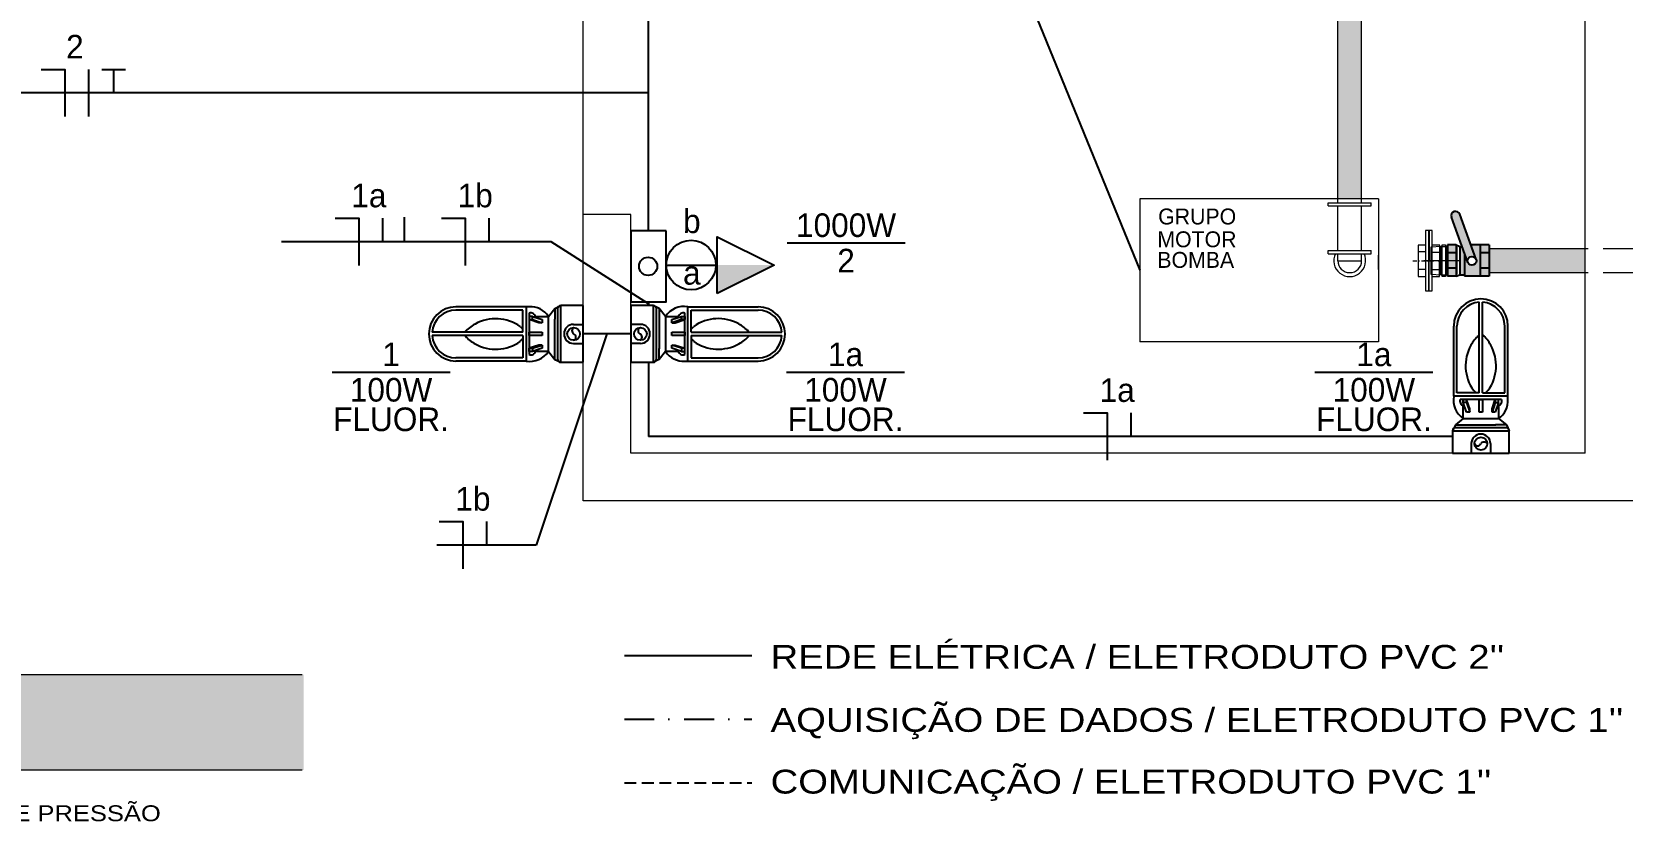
# Model space of a CAD drawing. Header units: millimetres. Extents: x 100 to 940, y 100 to 694.
# Drawn here: x 273.5 to 614.6, y 303.3 to 473.2 of the extents above; entities that cross this region are included whole.
import ezdxf
from ezdxf.enums import TextEntityAlignment as Align

# ---------------------------------------------------------------- set-up
doc = ezdxf.new("R2010")
doc.units = ezdxf.units.MM
for name, pattern in [('DASHDOT', [25.4, 12.7, -6.35, 0, -6.35]), ('DASHED', [0.75, 0.5, -0.25]), ('HIDDEN', [9.524999999999999, 6.35, -3.175])]:
    doc.linetypes.add(name, pattern=pattern)
for name, color, linetype, lineweight in [('BAR-EIXOS', 8, 'DASHDOT', 13), ('CANOS', 3, 'Continuous', 13), ('LINVISTA', 2, 'Continuous', 13), ('PAREDE', 2, 'Continuous', 13), ('PROJECAO', 13, 'HIDDEN', 13), ('REG120-160', 4, 'Continuous', 13), ('REG60-100', 7, 'Continuous', 13), ('tupy', 7, 'Continuous', 13)]:
    doc.layers.add(name, color=color, linetype=linetype, lineweight=lineweight)
doc.layers.add('ELE', color=7, linetype='Continuous')
doc.layers.add('TXT', color=2, linetype='Continuous')
doc.styles.add('ACAD', font='ACADFON1.SHX')
doc.styles.add('REGUA120', font='ROMNS850', dxfattribs={"width": 1.2})
doc.styles.add('REGUA80', font='ROMNS850')

# ---------------------------------------------------------------- blocks, each defined once
blk = doc.blocks.new('32110')
at = {"layer": 'tupy'}
for p, q in [((-49.3, 0), (49.3, 0)), ((-27.38888888888889, 0), (-27.38888888888889, 23.5)), ((27.38888888888889, 0), (27.38888888888889, 23.5))]:
    blk.add_line(p, q, dxfattribs=at)
at = {"layer": 'tupy', "color": 1, "linetype": 'DASHDOT'}
blk.add_line((0, 40.25), (0, -26.75), dxfattribs=at)
at = {"layer": 'tupy'}
blk.add_lwpolyline([(-49.3, 0), (-49.3, 23.5), (49.3, 23.5), (49.3, 0), (94.99999999999999, 0), (94.99999999999999, -10), (-95, -10), (-95, 0)], close=True, dxfattribs=at)
blk = doc.blocks.new('POT')
at = {"layer": 'TXT', "color": 7}
blk.add_line((-0.5, 0.6000000000000001), (0.5, 0.6000000000000001), dxfattribs=at)
at = {"layer": 'TXT', "color": 3, "style": 'ACAD'}
for tag, p in [('CIRCUITO', (0, 0.7000000000000001)), ('POTENCIA', (0, 0.3)), ('LAMPADA', (0, 0))]:
    blk.add_attdef(tag, text='', height=0.2, dxfattribs=at).set_placement(p, align=Align.CENTER)

msp = doc.modelspace()

# ---------------------------------------------------------------- hatches: boundary and pattern name
at = {"layer": 'BAR-EIXOS'}
h = msp.add_hatch(color=0, dxfattribs=at)
h.set_gradient(color1=(0, 0, 15), one_color=1, tint=1, name='CYLINDER')
h.paths.add_polyline_path([(552.7176476912416, 492.907804227851, 0.005129441925871597), (552.7743202055998, 492.8560585562894, -0.005129441927331818), (552.7176476912268, 492.9078042278659), (552.7176476912268, 501.1268786530909), (557.8181739837561, 501.1268786530909), (557.8181739837561, 498.3801510457174, 0.005129441925871597), (557.761501469398, 498.431896717279, -0.005129441925871597), (557.8181739837561, 498.3801510457174), (557.818173983771, 437.4811694196753), (552.7176476912416, 437.4811694196753)])
h.paths.add_polyline_path([(557.0639152907689, 466.9892144570163), (557.0639152907689, 448.0444025133438), (553.2385205713986, 448.0444025133438), (553.2385205713986, 466.9892144570163)], flags=24)
h = msp.add_hatch(color=0, dxfattribs=at)
h.set_gradient(color1=(0, 0, 15), rotation=90.00000000000003, one_color=1, tint=1, name='CYLINDER')
h.paths.add_polyline_path([(585.1100060656292, 421.64464739177), (585.1100060656292, 426.7451736843019), (605.5931035904167, 426.7451736843019), (605.5931035904167, 421.64464739177)])
h = msp.add_hatch(color=0, dxfattribs=at)
h.set_gradient(color1=(0, 0, 15), rotation=90.00000000000003, one_color=1, tint=1, name='CYLINDER')
h.paths.add_polyline_path([(165.5199331232115, 315.3157052542053), (165.5199331232115, 335.7178104243325), (331.600202313403, 335.7178104243325), (331.6002023134624, 315.3157052542053)])
h.paths.add_polyline_path([(258.3774909275279, 318.4647488578431), (177.4977168602615, 318.4647488578431), (177.4977168602615, 333.7663277354434), (258.3774909275279, 333.7663277354434)], flags=24)
at = {"layer": 'tupy'}
h = msp.add_hatch(color=1, dxfattribs=at)
h.set_gradient(color1=(0, 0, 255), one_color=1, tint=1, name='SPHERICAL')
h.paths.add_polyline_path([(577.0103238251097, 433.5170148806465, -0.9986783288312079), (578.7782129123751, 434.1619380754079, -1112.440647864112), (578.777043525771, 434.1651128392767, -0.001560197880161215), (578.7790658528055, 434.159599961176), (582.2452495131121, 424.6187859871961, 0.793068486492871), (580.4610349299502, 424.2014076465856, 1), (582.3428861319554, 424.2014076465856, 0.115406363485799), (582.2452495131121, 424.6187859871961), (581.1538567267561, 427.6228897992263), (583.153446556967, 427.6228897992263), (583.153446556967, 427.1231477102513), (583.1252344845357, 427.1211221930255), (583.1252344845357, 421.3455582474188), (583.153446556967, 421.343532730198), (583.153446556967, 420.9041990980743), (579.8376349112677, 420.9041990980743), (579.8376349113272, 425.73472410662)])
h = msp.add_hatch(color=1, dxfattribs=at)
h.set_gradient(color1=(0, 0, 255), one_color=1, tint=1, name='SPHERICAL')
h.paths.add_polyline_path([(585.1100060656144, 422.6558657402804), (585.1100060656144, 420.9041990980743), (583.153446556967, 420.9041990980743), (583.153446556967, 422.6558657402804)])
h.paths.add_polyline_path([(585.1100060656144, 424.2333402202172), (585.1100060656144, 422.6558657402804), (583.153446556967, 422.6558657402804), (583.153446556967, 424.2333402202172)])
h.paths.add_polyline_path([(583.153446556967, 424.2333402202172), (583.153446556967, 425.9034488096536), (585.1100060656144, 425.9034488096536), (585.1100060656144, 424.2333402202172)])
h.paths.add_polyline_path([(583.153446556967, 425.9034488096536), (583.153446556967, 427.6228897992263), (585.1100060656144, 427.6228897992263), (585.1100060656144, 425.9034488096536)])
h.paths.add_polyline_path([(576.1517517974132, 427.6228897992263), (578.0095847095022, 427.6228897992263), (578.0095847095615, 425.9034488096536), (576.1517517974132, 425.9034488096536)])
h.paths.add_polyline_path([(576.1954667146267, 425.9034488096536), (578.0095847095615, 425.9034488096536), (578.0095847096259, 424.2533231985155), (576.1954667146267, 424.2533231985155)])
h.paths.add_polyline_path([(576.1954667146267, 424.2533231985155), (578.0095847096259, 424.2533231985155), (578.0095847096852, 422.6558657402804), (576.1954667146267, 422.6558657402804)])
h.paths.add_polyline_path([(576.1517517974132, 420.9041990980743), (576.1517517974132, 422.6558657402804), (578.0095847096852, 422.6558657402804), (578.0095847097496, 420.9041990980743)])
h = msp.add_hatch(color=1, dxfattribs=at)
h.set_gradient(color1=(0, 0, 255), one_color=1, tint=1, name='SPHERICAL')
h.paths.add_polyline_path([(579.8376349112677, 421.2010462077736), (578.8048625705069, 421.2063405952647), (578.8048625705069, 427.2359795110044), (579.2922278876923, 427.2359795110044), (579.8376349113272, 425.73472410662)])

# ---------------------------------------------------------------- linework, layer by layer
at = {"color": 5}
for p, q in [((405.3591926614964, 430.6030517716847), (405.3591926614964, 583.3094665616476)), ((405.3591926614964, 415.4544886829483), (405.3591926614964, 414.6376123308931)), ((401.5720518893432, 408.5781870953615), (391.3709993043003, 408.5781870953575)), ((405.3591926614964, 402.5187618598299), (405.3591926614964, 386.6609464774126)), ((577.2485903450512, 386.6609464774126), (405.3591926614964, 386.6609464774126)), ((400.203380144804, 339.8174307989392), (427.4061870382805, 339.8174307989392))]:
    msp.add_line(p, q, dxfattribs=at)
at = {"color": 5, "ltscale": 5}
msp.add_line((449.9682442652377, 570.0948530253779), (510.3832794632564, 422.1795905420947), dxfattribs=at)
for p, q in [((405.3591926614964, 460.0959903758692), (229.3098152856867, 460.0959903758692)), ((580.5322139176117, 423.8228666464231), (577.0103238251097, 433.5170148806465)), ((582.3009559453718, 424.4654517269527), (578.7790658528055, 434.159599961176)), ((384.5321347496625, 428.2774904311167), (326.8520320216579, 428.2774904311167)), ((405.3591926614964, 415.0460505069207), (384.5321347496625, 428.2774904311167)), ((578.0095847097496, 427.6228897992263), (576.1517517974132, 427.6228897992263)), ((576.1517517974132, 427.6228897992263), (576.1517517974132, 420.9041990980743)), ((578.0095847095022, 427.6228897992263), (578.0095847097496, 420.9041990980743)), ((578.0095847097496, 427.6228897992263), (578.8089590775406, 427.2473234548182)), ((578.8008001907568, 427.2359795110044), (579.2922278877071, 427.2359795110044)), ((578.8048625705069, 427.2492480977348), (578.8048625705069, 421.2046630553665)), ((585.1100060656144, 427.6228897992263), (581.1538567267858, 427.6228897992263)), ((583.153446556967, 427.6228897992263), (583.153446556967, 420.9041990980743)), ((585.1100060656144, 427.6228897992263), (585.1100060656144, 420.9041990980743)), ((409.1463334336495, 423.3009344759651), (419.7503275958763, 423.3009344759651)), ((578.0095847097496, 425.9034488096536), (576.1517517974132, 425.9034488096536)), ((579.8376349113272, 425.7347241068031), (579.8376349112677, 420.9041990980743)), ((585.1100060656144, 425.9034488096536), (583.153446556967, 425.9034488096536)), ((578.0095847097496, 422.6558657402804), (576.1517517974132, 422.6558657402804)), ((578.0478655337114, 420.9041990980743), (576.1517517974132, 420.9041990980743)), ((578.023764605659, 420.8946330630279), (578.8090351191585, 421.2063192051779)), ((578.8090351191585, 421.2063192051779), (579.8376349112677, 421.2010462077736)), ((585.1100060656144, 420.9041990980743), (579.8376349112677, 420.9041990980743)), ((585.1100060656144, 422.6558657402804), (583.153446556967, 422.6558657402804)), ((379.1764060178816, 414.3725124767479), (364.1793285598557, 414.3725124767479)), ((378.4947206788186, 413.6908271379323), (364.1793285598557, 413.6908271379323)), ((378.4947206788186, 408.9190297648622), (378.4947206788186, 413.6908271379323)), ((379.1764060178816, 414.3725124767479), (379.1764060178816, 402.7838617139134)), ((379.858091356821, 414.3725124767479), (379.1764060178816, 414.3725124767479)), ((379.858091356821, 413.0091417988693), (379.858091356821, 404.1472323919158)), ((383.948203390828, 412.3274564598063), (385.3115740688304, 414.0316698074638)), ((385.3115740688304, 414.0316698074638), (386.5992019313538, 414.6376123309242)), ((385.3115740688304, 414.0316698074638), (385.3115740688304, 411.7215139362222)), ((385.9175165924145, 413.9559269919849), (385.9175165924145, 403.2004471989239)), ((386.5992019313538, 402.5187618598609), (386.5992019313538, 414.6376123309242)), ((391.3709993043003, 414.6376123309242), (386.5992019313538, 414.6376123309242)), ((391.3709993043003, 402.5187618598609), (391.3709993043003, 414.6376123309242)), ((401.5720518893432, 414.6376123308931), (401.5720518893432, 402.5187618598299)), ((406.3438492622896, 414.6376123308931), (401.5720518893432, 414.6376123308931)), ((406.3438492622896, 414.6376123308931), (406.3438492622896, 402.5187618598299)), ((407.631477124813, 414.0316698073091), (406.3438492622896, 414.6376123308931)), ((407.0255346012289, 403.2004471987691), (407.0255346012289, 413.9559269918301)), ((407.631477124813, 414.0316698073091), (407.631477124813, 405.4029685425429)), ((408.9948478028153, 412.3274564598989), (407.631477124813, 414.0316698073091)), ((413.0849598368225, 404.1472323918847), (413.0849598368225, 413.0091417988382)), ((413.7666451757618, 414.3725124768406), (428.7637226337877, 414.3725124768406)), ((413.7666451757618, 402.7838617140061), (413.7666451757618, 414.3725124768406)), ((414.4483305148248, 413.6908271377775), (428.7637226337877, 413.6908271377775)), ((414.4483305148248, 408.9190297648312), (414.4483305148248, 413.6908271377775)), ((582.9671729111133, 395.9518342582089), (582.9671729111133, 415.368492345336)), ((583.6488582500525, 395.9518342582089), (583.6488582500525, 415.368492345336)), ((380.5397766957603, 412.3274564598063), (379.858091356821, 412.3274564598063)), ((379.858091356821, 412.3274564598063), (379.858091356821, 411.6457711209906)), ((381.9031473737626, 410.9640857818039), (379.858091356821, 411.6457711209906)), ((379.858091356821, 411.6457711209906), (380.5397766957603, 411.6457711209906)), ((380.5397766957603, 412.3274564598063), (382.5848327128257, 411.6457711209906)), ((380.5397766957603, 411.6457711209906), (380.5397766957603, 412.3274564598063)), ((380.5397766957603, 411.6457711209906), (382.5848327128257, 410.9640857818039)), ((381.2214620348233, 412.3274564598063), (383.948203390828, 412.3274564598063)), ((382.5848327128257, 410.9640857818039), (381.9031473737626, 410.9640857818039)), ((382.5848327128257, 411.6457711209906), (382.5848327128257, 410.9640857818039)), ((383.948203390828, 404.8289177308551), (383.948203390828, 412.3274564598063)), ((385.3115740688304, 403.124704383445), (385.3115740688304, 411.7534056482111)), ((389.3259432873585, 410.623243112396), (391.3709993043003, 410.623243112396)), ((403.6171079062848, 410.623243112365), (401.5720518893432, 410.623243112365)), ((408.9948478028153, 412.3274564598989), (408.9948478028153, 404.8289177309478)), ((408.9948478028153, 412.3274564598989), (411.7215891588201, 412.3274564598989)), ((410.3582184808178, 411.6457711208359), (412.4032744978831, 412.3274564598989)), ((412.4032744978831, 411.6457711208359), (410.3582184808178, 410.9640857818965)), ((410.3582184808178, 410.9640857818965), (410.3582184808178, 411.6457711208359)), ((410.3582184808178, 410.9640857818965), (411.0399038198807, 410.9640857818965)), ((411.0399038198807, 410.9640857818965), (413.0849598368225, 411.6457711208359)), ((412.4032744978831, 411.6457711208359), (412.4032744978831, 412.3274564598989)), ((412.4032744978831, 412.3274564598989), (413.0849598368225, 412.3274564598989)), ((413.0849598368225, 411.6457711208359), (412.4032744978831, 411.6457711208359)), ((413.0849598368225, 412.3274564598989), (413.0849598368225, 411.6457711208359)), ((577.5136901991038, 395.2701489191459), (577.5136901991038, 410.2672263771718)), ((578.1953755381668, 395.9518342582089), (578.1953755381668, 410.2672263771718)), ((588.4206556231227, 395.9518342582089), (588.4206556231227, 410.2672263771718)), ((589.1023409619382, 395.2701489191459), (589.1023409619382, 410.2672263771718)), ((378.4947206788186, 408.9190297648622), (359.0780625916915, 408.9190297648622)), ((378.4947206788186, 408.2373444259229), (359.0780625916915, 408.2373444259229)), ((378.4947206788186, 408.2373444259229), (378.4947206788186, 403.4655470529765)), ((379.858091356821, 408.9190297648622), (382.5848327128257, 408.9190297648622)), ((379.858091356821, 408.2373444259229), (379.858091356821, 408.9190297648622)), ((382.5848327128257, 408.2373444259229), (379.858091356821, 408.2373444259229)), ((381.9031473737626, 406.1922884088575), (379.858091356821, 405.5106030699181)), ((380.5397766957603, 405.5106030699181), (382.5848327128257, 406.1922884088575)), ((396.4715255968217, 408.5781870953595), (381.3484668782988, 363.413767159904)), ((382.5848327128257, 406.1922884088575), (381.9031473737626, 406.1922884088575)), ((382.5848327128257, 408.9190297648622), (382.5848327128257, 408.2373444259229)), ((382.5848327128257, 406.1922884088575), (382.5848327128257, 405.5106030699181)), ((389.3259432873585, 406.533131078389), (391.3709993043003, 406.533131078389)), ((403.6171079062848, 406.533131078358), (401.5720518893432, 406.533131078358)), ((410.3582184808178, 408.9190297648312), (413.0849598368225, 408.9190297648312)), ((410.3582184808178, 408.2373444258918), (410.3582184808178, 408.9190297648312)), ((413.0849598368225, 408.2373444258918), (410.3582184808178, 408.2373444258918)), ((410.3582184808178, 406.1922884089502), (411.0399038198807, 406.1922884089502)), ((412.4032744978831, 405.5106030697634), (410.3582184808178, 406.1922884089502)), ((410.3582184808178, 405.5106030697634), (410.3582184808178, 406.1922884089502)), ((411.0399038198807, 406.1922884089502), (413.0849598368225, 405.5106030697634)), ((413.0849598368225, 408.9190297648312), (413.0849598368225, 408.2373444258918)), ((414.4483305148248, 408.9190297648312), (433.8649886019519, 408.9190297648312)), ((414.4483305148248, 408.2373444258918), (433.8649886019519, 408.2373444258918)), ((414.4483305148248, 408.2373444258918), (414.4483305148248, 403.4655470528218)), ((378.4947206788186, 403.4655470529765), (364.1793285598557, 403.4655470529765)), ((379.1764060178816, 402.7838617139134), (364.1793285598557, 402.7838617139134)), ((379.858091356821, 404.8289177308551), (379.858091356821, 405.5106030699181)), ((379.858091356821, 405.5106030699181), (380.5397766957603, 405.5106030699181)), ((380.5397766957603, 404.8289177308551), (379.858091356821, 404.8289177308551)), ((380.5397766957603, 405.5106030699181), (380.5397766957603, 404.8289177308551)), ((382.5848327128257, 405.5106030699181), (380.5397766957603, 404.8289177308551)), ((383.948203390828, 404.8289177308551), (381.2214620348233, 404.8289177308551)), ((383.948203390828, 404.8289177308551), (385.3115740688304, 403.124704383445)), ((385.3115740688304, 403.124704383445), (386.5992019313538, 402.5187618598609)), ((386.5992019313538, 402.5187618598609), (391.3709993043003, 402.5187618598609)), ((401.5720518893432, 402.5187618598299), (406.3438492622896, 402.5187618598299)), ((407.631477124813, 403.1247043832902), (406.3438492622896, 402.5187618598299)), ((407.631477124813, 403.1247043832902), (407.631477124813, 405.4348602545318)), ((408.9948478028153, 404.8289177309478), (407.631477124813, 403.1247043832902)), ((411.7215891588201, 404.8289177309478), (408.9948478028153, 404.8289177309478)), ((412.4032744978831, 404.8289177309478), (410.3582184808178, 405.5106030697634)), ((413.0849598368225, 405.5106030697634), (412.4032744978831, 405.5106030697634)), ((412.4032744978831, 405.5106030697634), (412.4032744978831, 404.8289177309478)), ((412.4032744978831, 404.8289177309478), (413.0849598368225, 404.8289177309478)), ((413.0849598368225, 404.8289177309478), (413.0849598368225, 405.5106030697634)), ((413.0849598368225, 402.7838617140061), (413.7666451757618, 402.7838617140061)), ((413.7666451757618, 402.7838617140061), (428.7637226337877, 402.7838617140061)), ((414.4483305148248, 403.4655470528218), (428.7637226337877, 403.4655470528218)), ((582.9671729111133, 395.9518342582089), (578.1953755381668, 395.9518342582089)), ((583.6488582500525, 395.9518342582089), (588.4206556231227, 395.9518342582089)), ((589.1023409619382, 395.2701489191459), (577.5136901991038, 395.2701489191459)), ((587.7389702840596, 394.5884635802066), (578.8770608771061, 394.5884635802066)), ((579.5587462160455, 394.5884635802066), (580.2404315551086, 394.5884635802066)), ((579.5587462160455, 393.9067782412673), (579.5587462160455, 394.5884635802066)), ((580.2404315551086, 393.9067782412673), (579.5587462160455, 393.9067782412673)), ((580.2404315551086, 391.8617222242018), (579.5587462160455, 393.9067782412673)), ((579.5587462160455, 390.4983515461995), (579.5587462160455, 393.2250929022042)), ((580.2404315551086, 394.5884635802066), (580.2404315551086, 393.9067782412673)), ((580.9221168940478, 392.5434075632649), (580.2404315551086, 394.5884635802066)), ((580.2404315551086, 393.9067782412673), (580.9221168940478, 391.8617222242018)), ((580.9221168940478, 391.8617222242018), (580.9221168940478, 392.5434075632649)), ((582.9671729111133, 391.8617222242018), (582.9671729111133, 394.5884635802066)), ((582.9671729111133, 394.5884635802066), (583.6488582500525, 394.5884635802066)), ((583.6488582500525, 394.5884635802066), (583.6488582500525, 391.8617222242018)), ((585.6939142669943, 392.5434075632649), (586.375599606181, 394.5884635802066)), ((586.375599606181, 393.9067782412673), (585.6939142669943, 391.8617222242018)), ((585.6939142669943, 391.8617222242018), (585.6939142669943, 392.5434075632649)), ((586.375599606181, 394.5884635802066), (586.375599606181, 393.9067782412673)), ((587.0572849449966, 394.5884635802066), (586.375599606181, 394.5884635802066)), ((587.0572849449966, 393.9067782412673), (586.375599606181, 391.8617222242018)), ((586.375599606181, 393.9067782412673), (587.0572849449966, 393.9067782412673)), ((587.0572849449966, 393.9067782412673), (587.0572849449966, 394.5884635802066)), ((587.0572849449966, 393.2250929022042), (587.0572849449966, 390.4983515461995)), ((589.1023409619382, 394.5884635802066), (589.1023409619382, 395.2701489191459)), ((577.8545328686353, 389.1349808681971), (577.2485903450512, 387.8473530056737)), ((579.5587462160455, 390.4983515461995), (577.8545328686353, 389.1349808681971)), ((577.8545328686353, 389.1349808681971), (586.4832341334014, 389.1349808681971)), ((579.5587462160455, 390.4983515461995), (587.0572849449966, 390.4983515461995)), ((580.9221168940478, 391.8617222242018), (580.2404315551086, 391.8617222242018)), ((583.6488582500525, 391.8617222242018), (582.9671729111133, 391.8617222242018)), ((586.375599606181, 391.8617222242018), (585.6939142669943, 391.8617222242018)), ((588.7614982926542, 389.1349808681971), (586.4513424214125, 389.1349808681971)), ((587.0572849449966, 390.4983515461995), (588.7614982926542, 389.1349808681971)), ((588.7614982926542, 389.1349808681971), (589.3674408161146, 387.8473530056737)), ((577.2485903450512, 387.8473530056737), (589.3674408161146, 387.8473530056737)), ((577.2485903450512, 387.8473530056737), (577.2485903450512, 383.0755556327273)), ((588.6857554771752, 388.529038344613), (577.9302756841142, 388.529038344613)), ((589.3674408161146, 383.0755556327273), (589.3674408161146, 387.8473530056737)), ((577.2485903450512, 383.0755556327273), (589.3674408161146, 383.0755556327273)), ((581.2629595635793, 385.1206116496689), (581.2629595635793, 383.0755556327273)), ((585.3530715975864, 385.1206116496689), (585.3530715975864, 383.0755556327273)), ((381.3484668782988, 363.413767159904), (360.0856398494092, 363.413767159904))]:
    msp.add_line(p, q)
at = {"color": 2, "linetype": 'DASHDOT', "ltscale": 0.5}
msp.add_line((400.203380144804, 326.216027352201), (427.4061870382805, 326.216027352201), dxfattribs=at)
at = {"color": 4, "linetype": 'DASHED', "ltscale": 5}
msp.add_line((400.203380144804, 312.6146239054627), (427.4061870382805, 312.6146239054627), dxfattribs=at)
msp.add_lwpolyline([(420.0621194684911, 417.2415092406189), (420.0621194684911, 429.3603597115585), (432.1809699395545, 423.3009344759651), (420.0621194684911, 417.2415092406189)])
for centre, radius in [((414.4483305148248, 423.3009344759651), 5.301997081081566), ((581.4019605309528, 424.2014076465856), 0.9409256010026125), ((389.3259432873585, 408.5781870953307), 1.363370677992414), ((403.6171079062848, 408.5781870954233), 1.363370677992414), ((583.3080155805211, 385.1206116496689), 1.363370677992414)]:
    msp.add_circle(centre, radius)
for centre, radius, start, end in [((577.8946948389279, 433.8383074209435), 0.9409256010026122, 19.96611476779233, 199.9661147677923), ((364.1793285598557, 408.5781870953307), 5.79432538146771, 90, 270), ((364.1793285598557, 408.5781870953307), 5.112640042471256, 90, 176.1774462706772), ((380.1989340263525, 409.9415577733331), 4.44404470157513, 32.47119229083484, 94.39870535502284), ((380.1989340263525, 411.9866137902748), 1.077839159385888, 18.43494882285192, 108.4349488228602), ((386.5992019313538, 413.9559269919849), 0.6816853389962071, 90, 180), ((406.3438492622896, 413.9559269918301), 0.6816853389962071, 0, 90), ((412.9145385020567, 409.7711364386599), 4.679609730371636, 79.50852298764595, 146.888658039561), ((412.7441171672909, 411.9866137903674), 1.077839159385684, 71.56505117714111, 161.5650511771481), ((428.7637226337877, 408.5781870954233), 5.79432538146771, 270, 90), ((428.7637226337877, 408.5781870954233), 5.112640042471493, 3.822553729322764, 90), ((583.3080155805211, 410.2672263771718), 5.79432538146771, 0, 180), ((583.3080155805211, 410.2672263771718), 5.112640042471493, 93.82255372932306, 180), ((583.3080155805211, 410.2672263771718), 5.112640042471256, 0, 86.17744627067692), ((372.6768368399089, 402.7362991610489), 9.099433989972027, 118.9705095437209, 137.1982896009247), ((367.1541185235306, 408.5738462938403), 1.063429128834083, 133.4125593960922, 149.9999999998943), ((372.6768368399089, 402.7362991610489), 9.099433989973045, 54.76871383014031, 118.9705095437209), ((378.9895331578959, 410.7007045516181), 1.188949910662915, 206.5650511772179, 245.4066001077999), ((389.3259432873585, 408.5781870953307), 2.045056016988621, 90, 270), ((389.8383672503714, 409.2598724345174), 0.8528031539161176, 126.9322433420776, 233.0677566579222), ((403.8354078127186, 409.2598724343627), 0.7157861066960072, 107.7569152412558, 252.2430847587442), ((403.6171079062848, 408.5781870954233), 2.045056016988621, 270, 90), ((413.9535180357474, 410.7093861544439), 1.188949910662448, 294.5933998922001, 333.4349488230141), ((420.2662143537345, 402.7449807641221), 9.099433989971857, 61.02949045627917, 125.2312861698587), ((421.9646119556825, 405.4026301058453), 5.955017005148427, 36.93685347603559, 62.94083630245222), ((425.7889326701128, 408.5825278969137), 1.063429128834083, 18.44721934825724, 46.58744060390782), ((364.1793285598557, 408.5781870953307), 5.112640042471493, 183.8225537293228, 270), ((367.1541185235306, 408.5738462938403), 1.063429128834083, 198.4472193482572, 226.5874406039078), ((370.9784392379609, 411.7537440849087), 5.955017005148427, 216.9368534760401, 242.9408363024522), ((372.6768368399089, 414.4113934266319), 9.099433989971857, 241.0294904562791, 305.2312861698597), ((378.9895331578959, 406.4469880363101), 1.188949910662448, 114.5933998921985, 153.4349488230141), ((389.1076433809248, 407.8965017563913), 0.7157861066960072, 287.7569152412558, 72.24308475874425), ((403.1046839432719, 407.8965017562366), 0.8528031539161176, 306.9322433420791, 53.06775665792065), ((413.9535180357474, 406.455669639136), 1.188949910662915, 26.56505117721793, 65.40660010779993), ((420.2662143537345, 414.4200750297051), 9.099433989973045, 234.7687138301412, 298.9705095437208), ((420.2662143537345, 414.4200750297051), 9.099433989972027, 298.9705095437208, 317.1982896009288), ((425.7889326701128, 408.5825278969137), 1.063429128834083, 313.4125593960922, 329.9999999998943), ((428.7637226337877, 408.5781870954233), 5.112640042471256, 270, 356.1774462706773), ((589.1412219118222, 401.7697180971186), 9.099433989971857, 151.0294904562797, 215.2312861698583), ((586.4835725700991, 403.4681156990666), 5.955017005148427, 126.9368534760392, 152.9408363024504), ((583.3036747790308, 407.2924364134969), 1.063429128834083, 108.4472193482575, 136.5874406039077), ((577.4661276462392, 401.7697180971186), 9.099433989972027, 28.9705095437203, 47.19828960092655), ((583.3036747790308, 407.2924364134969), 1.063429128834083, 43.41255939609225, 59.99999999989446), ((577.4661276462392, 401.7697180971186), 9.099433989973045, 324.7687138301416, 28.9705095437203), ((380.0285126915867, 407.3852377520941), 4.679609730371636, 259.508522987646, 326.8886580395645), ((380.1989340263525, 405.1697604003866), 1.077839159385684, 251.5650511771397, 341.5650511771481), ((386.5992019313538, 403.2004471989239), 0.6816853389962071, 180, 270), ((406.3438492622896, 403.2004471987691), 0.6816853389962071, 270, 0), ((412.7441171672909, 407.2148164174209), 4.44404470157513, 212.4711922908392, 274.3987053550229), ((412.7441171672909, 405.1697604004793), 1.077839159385888, 198.4349488228519, 288.4349488228589), ((581.1768165215004, 395.4570217791315), 1.188949910662448, 24.59339989219974, 63.43494882301474), ((585.4305330368085, 395.4570217791315), 1.188949910662915, 116.5650511772181, 155.4066001078002), ((582.1150662372844, 394.4180422454408), 4.679609730371636, 169.5085229876462, 236.8886580395628), ((579.899588885577, 394.2476209106751), 1.077839159385684, 161.565051177141, 251.565051177148), ((584.6713862585234, 394.2476209106751), 4.44404470157513, 302.4711922908361, 4.398705355022813), ((586.716442275465, 394.2476209106751), 1.077839159385888, 288.434948822852, 18.43494882285895), ((577.9302756841142, 387.8473530056737), 0.6816853389962071, 90, 180), ((583.3080155805211, 385.1206116496689), 2.045056016988621, 0, 180), ((583.9897009197077, 384.608187686656), 0.8528031539161176, 36.93224334207754, 143.0677566579224), ((588.6857554771752, 387.8473530056737), 0.6816853389962071, 0, 90), ((582.6263302415817, 385.3389115561027), 0.7157861066960072, 197.7569152412555, 342.2430847587445)]:
    msp.add_arc(centre, radius, start, end)
for points in [[(420.0621194684911, 423.3009344759651), (432.1809699395545, 423.3009344759651), (420.0621194684911, 417.2415092406189), (420.0621194684911, 423.3009344759651)], [(420.0621194684911, 423.3009344759651), (420.0621194684911, 423.3009344759651), (420.0621194684911, 423.3009344759651), (432.1809699395545, 423.3009344759651)], [(420.0621194684911, 423.3009344759651), (432.1809699395545, 423.3009344759651), (420.0621194684911, 417.2415092406189)], [(420.5077557502946, 417.2415092406189), (420.5077557502946, 423.3009344759651), (420.5077557502946, 423.3009344759651)]]:
    msp.add_solid(points)
at = {"layer": 'CANOS'}
msp.add_line((552.7176476912268, 424.2366095414086), (557.8181739837561, 424.2366095414086), dxfattribs=at)
at = {"layer": 'ELE', "color": 7}
for points in [[(275.5088223305951, 465.1455114055717), (280.5583433601739, 465.1455114055717), (280.5583433601739, 455.0464693462903)], [(285.6078643897527, 465.1455114055717), (285.6078643897527, 460.0959903758692)], [(288.4558216637152, 465.1455114055717), (293.5053426934177, 465.1455114055717)], [(290.9805821785665, 465.1455114055717), (290.9805821785665, 460.0959903758692)], [(285.6078643897527, 460.0959903758692), (285.6078643897527, 455.0464693461666)], [(338.3680626611837, 433.3270114608191), (343.4175836907625, 433.3270114608191), (343.4175836907625, 423.2279694015378)], [(348.4671047203413, 433.3270114608191), (348.4671047203413, 428.2774904311167)], [(353.1042624999552, 433.5637319872457), (353.1042624999552, 428.5142109575431)], [(361.1134736224624, 433.3270114608191), (366.1629946520413, 433.3270114608191), (366.1629946520413, 423.2279694015378)], [(371.21251568162, 433.3270114608191), (371.21251568162, 428.2774904311167)], [(498.3617602264534, 391.710467507115), (503.4112812560323, 391.710467507115), (503.4112812560323, 381.6114254478338)], [(508.4608022856111, 391.710467507115), (508.4608022856111, 386.6609464774126)], [(360.6180113046964, 368.4632881896065), (365.6675323342752, 368.4632881896065), (365.6675323342752, 358.3642461303251)], [(370.717053363854, 368.4632881896065), (370.717053363854, 363.413767159904)]]:
    msp.add_lwpolyline(points, dxfattribs=at)
at = {"layer": 'ELE', "color": 3}
msp.add_lwpolyline([(409.1463334336495, 430.6030517716847), (401.5720518893432, 430.6030517716847), (401.5720518893432, 415.4544886829483), (409.1463334336495, 415.4544886829483)], close=True, dxfattribs=at)
at = {"layer": 'ELE', "color": 7}
msp.add_circle((405.2707350828028, 423.0287702273783), 1.937521907417421, dxfattribs=at)
at = {"layer": 'LINVISTA', "color": 3}
for p, q in [((552.7176476912268, 436.6236679786052), (552.7176476912268, 501.1268786530909)), ((557.8181739837561, 436.6236679786052), (557.8181739837561, 501.1268786530909)), ((550.6774371742185, 436.6236679786052), (559.8583845007669, 436.6236679786052)), ((550.6774371742185, 435.9405468002), (550.6774371742185, 436.6236679786052)), ((552.8876652343134, 436.6236679786052), (557.5554195989943, 436.6236679786052)), ((559.8583845007669, 435.9405468002), (559.8583845007669, 436.6236679786052)), ((550.6774371742185, 435.9405468002), (559.8583845007669, 435.9405468002)), ((552.7176476912268, 426.4064810152813), (552.7176476912268, 435.9405468002)), ((557.8181739837561, 426.4064810152813), (557.8181739837561, 435.9405468002)), ((550.6774371742185, 425.7233598368711), (550.6774371742185, 426.4064810152813)), ((550.6774371742185, 426.4064810152813), (559.8583845007669, 426.4064810152813)), ((552.8876652343134, 426.4064810152813), (557.5554195989943, 426.4064810152813)), ((559.8583845007669, 425.7233598368711), (559.8583845007669, 426.4064810152813)), ((605.5931035904167, 426.7451736843019), (585.1100060656144, 426.7451736843019)), ((550.6774371742185, 425.7233598368711), (559.8583845007669, 425.7233598368711)), ((552.7176476912268, 424.2366095414086), (552.7176476912268, 425.7233598368711)), ((557.8181739837561, 424.2366095414086), (557.8181739837561, 425.7233598368711)), ((561.3885423885249, 422.3569098488265), (561.3885423885249, 425.4026220970575)), ((605.5931035904167, 421.64464739177), (585.1100060656144, 421.64464739177)), ((331.2876250850724, 335.7178104243325), (165.5199331232115, 335.7178104243325)), ((331.2876250850724, 315.3157052542053), (165.5199331232115, 315.3157052542053))]:
    msp.add_line(p, q, dxfattribs=at)
at = {"layer": 'LINVISTA', "color": 6}
for p, q in [((510.3832794632564, 437.4811694196753), (510.3832794632564, 406.8780116645142)), ((561.3885423885249, 437.4811694196753), (510.3832794632564, 437.4811694196753)), ((561.3885423885249, 437.4811694196753), (561.3885423885249, 406.8780116645142)), ((561.3885423885249, 406.8780116645142), (510.3832794632564, 406.8780116645142))]:
    msp.add_line(p, q, dxfattribs=at)
at = {"layer": 'LINVISTA', "color": 3}
for radius, start, end in [(3.400350861684584, 154.0724437037779, 25.92755629622214), (2.550263146263438, 180, 0)]:
    msp.add_arc((555.2679108375002, 424.2366095414086), radius, start, end, dxfattribs=at)
at = {"layer": 'PAREDE', "color": 6}
for p, q in [((391.3709993042969, 417.0790642495729), (391.3709993042969, 597.2976599188594)), ((605.5931035904167, 383.0755556327273), (605.5931035904167, 587.0966073338008)), ((401.5429083991779, 434.0808185579957), (391.3418558141169, 434.0808185579957)), ((401.5720518893432, 383.0755556327273), (401.5720518893432, 434.0808185579957)), ((391.3709993043142, 372.8745030476687), (391.3709993042969, 417.0790642495729)), ((605.5931035904167, 383.0755556327273), (401.5720518893432, 383.0755556327273)), ((615.7941561754753, 372.8745030476834), (391.3709993043142, 372.8745030476687))]:
    msp.add_line(p, q, dxfattribs=at)
at = {"layer": 'PROJECAO'}
for p, q in [((615.7941561754753, 426.7451736843019), (605.5931035904167, 426.7451736843019)), ((615.7941561754753, 421.64464739177), (605.5931035904167, 421.64464739177))]:
    msp.add_line(p, q, dxfattribs=at)
at = {"layer": 'tupy', "color": 1}
for p, q in [((574.8557284750727, 427.2762351145578), (575.9438407508454, 427.2762351145578)), ((576.1517517974727, 427.2897463966376), (575.9438407508454, 427.3046736023568)), ((575.9438407508454, 427.3046736023568), (575.9438407508454, 421.201972794684)), ((578.2220758281434, 427.1411051713089), (578.0095847095022, 427.1563612084334)), ((578.2220758281434, 421.365541225722), (578.2220758281434, 427.1411051713089)), ((583.1534465570264, 427.1231477102662), (583.1252344845357, 427.1211221930255)), ((574.8557284750727, 421.2304112824683), (575.9438407508454, 421.2304112824683)), ((575.9438407508454, 421.201972794684), (576.1517517974727, 421.2169000004081)), ((578.0095847096852, 421.3502851886273), (578.2220758281434, 421.365541225722)), ((583.1252344845357, 421.3455582474188), (583.1534465570264, 421.343532730198))]:
    msp.add_line(p, q, dxfattribs=at)
at = {"layer": 'tupy', "color": 1, "linetype": 'DASHDOT'}
msp.add_line((571.9518288391963, 424.2533231985155), (578.8477403867219, 424.2533231985155), dxfattribs=at)
at = {"layer": 'tupy', "color": 1}
for points in [[(572.5774933977748, 427.1411051713089), (572.5774933977748, 421.365541225722), (574.8557284750727, 421.201972794684), (574.8557284750727, 427.3046736023568)], [(575.0370805210662, 420.8529723368309), (575.0370805210662, 427.6536740602099), (575.7624887049163, 427.6536740602099), (575.7624887049163, 420.8529723368309)]]:
    msp.add_lwpolyline(points, close=True, dxfattribs=at)
at = {"layer": 'tupy', "color": 6, "linetype": 'DASHDOT'}
for points in [[(574.6041025113558, 421.2200385616949), (574.6041025113558, 427.286607835346)], [(576.1954667146267, 427.286607835346), (576.1954667146267, 421.2200385616949)]]:
    msp.add_lwpolyline(points, dxfattribs=at)

# ---------------------------------------------------------------- block references
at = {"layer": 'ELE'}
ref = msp.add_blockref('POT', (447.5861749111921, 443.1893329935008), dxfattribs=dict(at, xscale=-25.24760514801774, yscale=25.24760514801774, zscale=25.24760514800784, rotation=180))
ref.add_attrib('CIRCUITO', '2', dxfattribs={"layer": 'TXT', "color": 3, "height": 5.049521029601569, "style": 'ACAD'}).set_placement((447.5861749111921, 421.7288686178217), align=Align.CENTER)
ref.add_attrib('POTENCIA', '1000W', dxfattribs={"layer": 'TXT', "color": 3, "height": 5.049521029601569, "style": 'ACAD'}).set_placement((447.5861749111921, 429.3031501620044), align=Align.CENTER)
ref = msp.add_blockref('POT', (350.3030625484639, 385.2732250465335), dxfattribs=dict(at, xscale=25.24760514801774, yscale=25.24760514801774, zscale=25.24760514801774))
ref.add_attrib('CIRCUITO', '1', dxfattribs={"layer": 'TXT', "color": 3, "height": 5.049521029601569, "style": 'ACAD'}).set_placement((350.3030625484639, 401.6841683927574), align=Align.CENTER)
ref.add_attrib('POTENCIA', '100W', dxfattribs={"layer": 'TXT', "color": 3, "height": 5.049521029601569, "style": 'ACAD'}).set_placement((350.3030625484639, 394.1098868484511), align=Align.CENTER)
ref.add_attrib('LAMPADA', 'FLUOR.', dxfattribs={"layer": 'TXT', "color": 3, "height": 5.049521029601569, "style": 'ACAD'}).set_placement((350.3030625484639, 387.797985561261), align=Align.CENTER)
ref = msp.add_blockref('POT', (447.4692137344944, 385.2732250465335), dxfattribs=dict(at, xscale=25.24760514801774, yscale=25.24760514801774, zscale=25.24760514801774))
ref.add_attrib('CIRCUITO', '1a', dxfattribs={"layer": 'TXT', "color": 3, "height": 5.049521029601569, "style": 'ACAD'}).set_placement((447.4692137344944, 401.6841683927574), align=Align.CENTER)
ref.add_attrib('POTENCIA', '100W', dxfattribs={"layer": 'TXT', "color": 3, "height": 5.049521029601569, "style": 'ACAD'}).set_placement((447.4692137344944, 394.1098868484511), align=Align.CENTER)
ref.add_attrib('LAMPADA', 'FLUOR.', dxfattribs={"layer": 'TXT', "color": 3, "height": 5.049521029601569, "style": 'ACAD'}).set_placement((447.4692137344944, 387.797985561261), align=Align.CENTER)
ref = msp.add_blockref('POT', (560.4404654364489, 385.2732250465335), dxfattribs=dict(at, xscale=25.24760514801774, yscale=25.24760514801774, zscale=25.24760514801774))
ref.add_attrib('CIRCUITO', '1a', dxfattribs={"layer": 'TXT', "color": 3, "height": 5.049521029601569, "style": 'ACAD'}).set_placement((560.4404654364489, 401.6841683927574), align=Align.CENTER)
ref.add_attrib('POTENCIA', '100W', dxfattribs={"layer": 'TXT', "color": 3, "height": 5.049521029601569, "style": 'ACAD'}).set_placement((560.4404654364489, 394.1098868484511), align=Align.CENTER)
ref.add_attrib('LAMPADA', 'FLUOR.', dxfattribs={"layer": 'TXT', "color": 3, "height": 5.049521029601569, "style": 'ACAD'}).set_placement((560.4404654364489, 387.797985561261), align=Align.CENTER)
at = {"layer": 'tupy', "yscale": 0.06800701723208301, "zscale": 0.06800701723369117}
for p, xscale, rotation in [((571.4941135470034, 424.2366095414086), -0.06800701723208301, 90), ((572.9056106734757, 424.2278295113906), -0.0680070172355226, 269.8966948440305)]:
    msp.add_blockref('32110', p, dxfattribs=dict(at, xscale=xscale, rotation=rotation))

# ---------------------------------------------------------------- texts
at = {"layer": 'REG120-160', "color": 5, "style": 'REGUA120', "width": 1.2}
for s, height, p in [("REDE ELÉTRICA / ELETRODUTO PVC 2''", 5.100526292526838, (431.4499398865198, 336.9784032803326)), ('DETALHE INSTALAÇÃO DO SENSOR DE PRESSÃO', 3.400350861684558, (168.5717342174684, 304.3851238362272))]:
    msp.add_text(s, height=height, dxfattribs=at).set_placement(p)
at = {"layer": 'REG120-160', "color": 2, "style": 'REGUA120', "width": 1.2}
msp.add_text("AQUISIÇÃO DE DADOS / ELETRODUTO PVC 1''", height=5.100526292526838, dxfattribs=at).set_placement((431.4499398865198, 323.4931487288721))
at = {"layer": 'REG120-160', "color": 4, "style": 'REGUA120', "width": 1.2}
msp.add_text("COMUNICAÇÃO / ELETRODUTO PVC 1''", height=5.100526292526838, dxfattribs=at).set_placement((431.4499398865198, 310.2945551772658))
at = {"layer": 'REG60-100', "style": 'REGUA80'}
for s, p in [('GRUPO', (514.3216270387841, 431.9860348672244)), ('MOTOR', (514.1371690114652, 427.1101456164058)), ('BOMBA', (514.1371690114652, 422.7058816431661))]:
    msp.add_text(s, height=3.400350861684558, dxfattribs=at).set_placement(p)
at = {"layer": 'TXT', "style": 'ACAD'}
for s, p in [('2', (282.7010521098803, 467.4777524415356)), ('1a', (345.5602924404689, 435.6592524967831)), ('1b', (368.3057034017476, 435.6592524967831)), ('b', (414.6108063386949, 430.1555657075414)), ('a', (414.6108063386949, 419.1208317483813)), ('1a', (505.5539900057386, 394.042708543079)), ('1b', (367.8102410839816, 370.7955292255704))]:
    msp.add_text(s, height=5.049521029601569, dxfattribs=at).set_placement(p, align=Align.CENTER)

doc.saveas('drawing.dxf')
